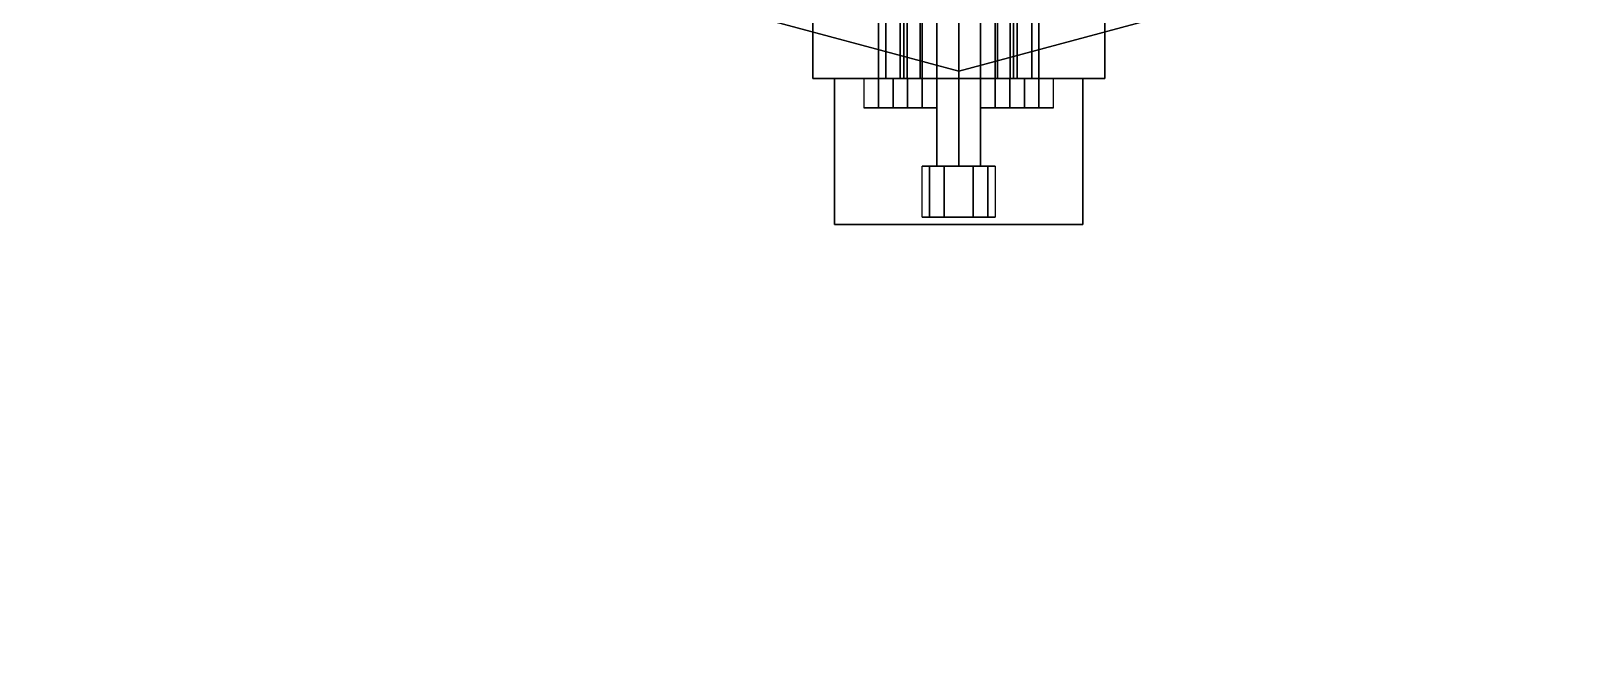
# Model space of a CAD drawing. Header units: millimetres. Extents: x -3.4 to 3.4, y -22.9 to 32.2.
# Drawn here: x -1.271 to 0.858, y 12.445 to 13.315 of the extents above; entities that cross this region are included whole.
import ezdxf

# ---------------------------------------------------------------- set-up
doc = ezdxf.new("R2010")
doc.units = ezdxf.units.MM
for name, color, linetype in [('barrel', 1, 'Continuous'), ('sleeve', 5, 'Continuous'), ('superstructure', 3, 'Continuous')]:
    doc.layers.add(name, color=color, linetype=linetype)

msp = doc.modelspace()

# ---------------------------------------------------------------- linework, layer by layer
for points in [[(3.2, 22.79), (2.7, 12.33, -1.51), (-2.7, 12.33, -1.51), (-3.2, 22.79)], [(-0.31, 13.3431, 2.16), (0, 13.26, 2.16), (0, 13.41, 2.16), (-0.235, 13.473, 2.16)], [(0, 13.26, 2.16), (0.31, 13.3431, 2.16), (0.235, 13.473, 2.16), (0, 13.41, 2.16)], [(-0.31, 13.3431, 2.13), (0, 13.26, 2.13), (0, 13.26, 2.16), (-0.31, 13.3431, 2.16)], [(0, 13.26, 2.13), (0.31, 13.3431, 2.13), (0.31, 13.3431, 2.16), (0, 13.26, 2.16)]]:
    msp.add_3dface(points)
at = {"layer": 'barrel'}
for points in [[(-0.08, 13.75, 3.52), (-0.11, 13.75, 3.49), (-0.11, 13.25, 3.49), (-0.08, 13.25, 3.52)], [(-0.11, 13.75, 3.49), (-0.08, 13.75, 3.46), (-0.08, 13.25, 3.46), (-0.11, 13.25, 3.49)], [(-0.0707, 13.75, 3.3707), (-0.1, 13.75, 3.3), (-0.1, 13.25, 3.3), (-0.0707, 13.25, 3.3707)], [(-0.1, 13.75, 3.3), (-0.0707, 13.75, 3.2293), (-0.0707, 13.25, 3.2293), (-0.1, 13.25, 3.3)], [(-0.05, 13.75, 3.49), (-0.08, 13.75, 3.52), (-0.08, 13.25, 3.52), (-0.05, 13.25, 3.49)], [(-0.08, 13.75, 3.46), (-0.05, 13.75, 3.49), (-0.05, 13.25, 3.49), (-0.08, 13.25, 3.46)], [(0, 13.75, 3.4), (-0.0707, 13.75, 3.3707), (-0.0707, 13.25, 3.3707), (0, 13.25, 3.4)], [(-0.0707, 13.75, 3.2293), (0, 13.75, 3.2), (0, 13.25, 3.2), (-0.0707, 13.25, 3.2293)], [(0.0707, 13.75, 3.3707), (0, 13.75, 3.4), (0, 13.25, 3.4), (0.0707, 13.25, 3.3707)], [(0, 13.75, 3.2), (0.0707, 13.75, 3.2293), (0.0707, 13.25, 3.2293), (0, 13.25, 3.2)], [(0.08, 13.75, 3.52), (0.05, 13.75, 3.49), (0.05, 13.25, 3.49), (0.08, 13.25, 3.52)], [(0.05, 13.75, 3.49), (0.08, 13.75, 3.46), (0.08, 13.25, 3.46), (0.05, 13.25, 3.49)], [(0.1, 13.75, 3.3), (0.0707, 13.75, 3.3707), (0.0707, 13.25, 3.3707), (0.1, 13.25, 3.3)], [(0.0707, 13.75, 3.2293), (0.1, 13.75, 3.3), (0.1, 13.25, 3.3), (0.0707, 13.25, 3.2293)], [(0.11, 13.75, 3.49), (0.08, 13.75, 3.52), (0.08, 13.25, 3.52), (0.11, 13.25, 3.49)], [(0.08, 13.75, 3.46), (0.11, 13.75, 3.49), (0.11, 13.25, 3.49), (0.08, 13.25, 3.46)], [(0, 13.63, 3.14), (-0.03, 13.63, 3.11), (-0.03, 13.13, 3.11), (0, 13.13, 3.14)], [(-0.03, 13.63, 3.11), (0, 13.63, 3.08), (0, 13.13, 3.08), (-0.03, 13.13, 3.11)], [(0.03, 13.63, 3.11), (0, 13.63, 3.14), (0, 13.13, 3.14), (0.03, 13.13, 3.11)], [(0, 13.63, 3.08), (0.03, 13.63, 3.11), (0.03, 13.13, 3.11), (0, 13.13, 3.08)], [(-0.17, 13.25, 3.14), (-0.17, 13.05, 3.14), (-0.17, 13.05, 3.43), (-0.17, 13.25, 3.43)], [(0.17, 13.25, 3.43), (0.17, 13.25, 3.14), (-0.17, 13.25, 3.14), (-0.17, 13.25, 3.43)], [(0.17, 13.25, 3.14), (0.17, 13.05, 3.14), (-0.17, 13.05, 3.14), (-0.17, 13.25, 3.14)], [(-0.17, 13.25, 3.43), (-0.17, 13.05, 3.43), (0.17, 13.05, 3.43), (0.17, 13.25, 3.43)], [(-0.05, 13.25, 3.49), (-0.03, 13.25, 3.43), (-0.13, 13.25, 3.43), (-0.11, 13.25, 3.49)], [(-0.13, 13.25, 3.43), (-0.13, 13.21, 3.43), (-0.11, 13.21, 3.49), (-0.11, 13.25, 3.49)], [(-0.11, 13.21, 3.49), (-0.09, 13.21, 3.52), (-0.09, 13.25, 3.52), (-0.11, 13.25, 3.49)], [(-0.11, 13.25, 3.49), (-0.09, 13.25, 3.52), (-0.07, 13.25, 3.52), (-0.05, 13.25, 3.49)], [(-0.09, 13.25, 3.52), (-0.09, 13.21, 3.52), (-0.07, 13.21, 3.52), (-0.07, 13.25, 3.52)], [(-0.07, 13.25, 3.52), (-0.07, 13.21, 3.52), (-0.05, 13.21, 3.49), (-0.05, 13.25, 3.49)], [(-0.05, 13.21, 3.49), (-0.03, 13.21, 3.43), (-0.03, 13.25, 3.43), (-0.05, 13.25, 3.49)], [(0.03, 13.25, 3.43), (0.03, 13.21, 3.43), (0.05, 13.21, 3.49), (0.05, 13.25, 3.49)], [(0.11, 13.25, 3.49), (0.13, 13.25, 3.43), (0.03, 13.25, 3.43), (0.05, 13.25, 3.49)], [(0.05, 13.21, 3.49), (0.07, 13.21, 3.52), (0.07, 13.25, 3.52), (0.05, 13.25, 3.49)], [(0.05, 13.25, 3.49), (0.07, 13.25, 3.52), (0.09, 13.25, 3.52), (0.11, 13.25, 3.49)], [(0.07, 13.25, 3.52), (0.07, 13.21, 3.52), (0.09, 13.21, 3.52), (0.09, 13.25, 3.52)], [(0.09, 13.25, 3.52), (0.09, 13.21, 3.52), (0.11, 13.21, 3.49), (0.11, 13.25, 3.49)], [(0.11, 13.21, 3.49), (0.13, 13.21, 3.43), (0.13, 13.25, 3.43), (0.11, 13.25, 3.49)], [(0.17, 13.05, 3.43), (0.17, 13.05, 3.14), (0.17, 13.25, 3.14), (0.17, 13.25, 3.43)], [(-0.11, 13.21, 3.49), (-0.13, 13.21, 3.43), (-0.03, 13.21, 3.43), (-0.05, 13.21, 3.49)], [(-0.05, 13.21, 3.49), (-0.07, 13.21, 3.52), (-0.09, 13.21, 3.52), (-0.11, 13.21, 3.49)], [(0.05, 13.21, 3.49), (0.03, 13.21, 3.43), (0.13, 13.21, 3.43), (0.11, 13.21, 3.49)], [(0.11, 13.21, 3.49), (0.09, 13.21, 3.52), (0.07, 13.21, 3.52), (0.05, 13.21, 3.49)], [(0.05, 13.13, 3.14), (0.04, 13.13, 3.07), (-0.04, 13.13, 3.07), (-0.05, 13.13, 3.14)], [(-0.04, 13.13, 3.07), (-0.04, 13.06, 3.07), (-0.05, 13.06, 3.14), (-0.05, 13.13, 3.14)], [(-0.04, 13.06, 3.07), (-0.04, 13.13, 3.07), (-0.02, 13.13, 3.01), (-0.02, 13.06, 3.01)], [(-0.02, 13.13, 3.01), (-0.04, 13.13, 3.07), (0.04, 13.13, 3.07), (0.02, 13.13, 3.01)], [(-0.02, 13.06, 3.01), (-0.02, 13.13, 3.01), (0.02, 13.13, 3.01), (0.02, 13.06, 3.01)], [(0.02, 13.13, 3.01), (0.04, 13.13, 3.07), (0.04, 13.06, 3.07), (0.02, 13.06, 3.01)], [(0.05, 13.06, 3.14), (0.04, 13.06, 3.07), (0.04, 13.13, 3.07), (0.05, 13.13, 3.14)], [(-0.05, 13.06, 3.14), (-0.04, 13.06, 3.07), (0.04, 13.06, 3.07), (0.05, 13.06, 3.14)], [(0.02, 13.06, 3.01), (0.04, 13.06, 3.07), (-0.04, 13.06, 3.07), (-0.02, 13.06, 3.01)], [(-0.17, 13.05, 3.43), (-0.17, 13.05, 3.14), (0.17, 13.05, 3.14), (0.17, 13.05, 3.43)]]:
    msp.add_3dface(points, dxfattribs=at)
at = {"layer": 'sleeve'}
for points in [[(-0.2, 14.1, 3.18), (-0.2, 13.25, 3.18), (-0.2, 13.67, 3.42), (-0.2, 14.1, 3.42)], [(0.2, 14.1, 3.18), (0.2, 13.25, 3.18), (-0.2, 13.25, 3.18), (-0.2, 14.1, 3.18)], [(0.2, 13.67, 3.42), (0.2, 13.25, 3.18), (0.2, 14.1, 3.18), (0.2, 14.1, 3.42)], [(-0.2, 13.67, 3.42), (-0.2, 13.25, 3.18), (-0.2, 13.25, 3.58), (-0.2, 13.67, 3.58)], [(-0.2, 13.67, 3.58), (-0.2, 13.25, 3.58), (0.2, 13.25, 3.58), (0.2, 13.67, 3.58)], [(0.2, 13.25, 3.58), (0.2, 13.25, 3.18), (0.2, 13.67, 3.42), (0.2, 13.67, 3.58)], [(-0.053, 13.62, 3.163), (-0.075, 13.62, 3.11), (-0.075, 13.25, 3.11), (-0.053, 13.25, 3.163)], [(-0.075, 13.62, 3.11), (-0.053, 13.62, 3.057), (-0.053, 13.25, 3.057), (-0.075, 13.25, 3.11)], [(0, 13.62, 3.185), (-0.053, 13.62, 3.163), (-0.053, 13.25, 3.163), (0, 13.25, 3.185)], [(-0.053, 13.62, 3.057), (0, 13.62, 3.035), (0, 13.25, 3.035), (-0.053, 13.25, 3.057)], [(0.053, 13.62, 3.163), (0, 13.62, 3.185), (0, 13.25, 3.185), (0.053, 13.25, 3.163)], [(0, 13.62, 3.035), (0.053, 13.62, 3.057), (0.053, 13.25, 3.057), (0, 13.25, 3.035)], [(0.075, 13.62, 3.11), (0.053, 13.62, 3.163), (0.053, 13.25, 3.163), (0.075, 13.25, 3.11)], [(0.053, 13.62, 3.057), (0.075, 13.62, 3.11), (0.075, 13.25, 3.11), (0.053, 13.25, 3.057)], [(-0.2, 13.25, 3.58), (-0.2, 13.25, 3.18), (0.2, 13.25, 3.18), (0.2, 13.25, 3.58)], [(0, 13.25, 3.185), (-0.053, 13.25, 3.163), (-0.075, 13.25, 3.11), (0.053, 13.25, 3.163)], [(0.053, 13.25, 3.163), (-0.075, 13.25, 3.11), (-0.053, 13.25, 3.057), (0.075, 13.25, 3.11)], [(0.075, 13.25, 3.11), (-0.053, 13.25, 3.057), (0, 13.25, 3.035), (0.053, 13.25, 3.057)]]:
    msp.add_3dface(points, dxfattribs=at)
at = {"layer": 'superstructure'}
msp.add_3dface([(2.11, 10.5, 2.13), (2.11, 14.95, 2.13), (-2.11, 14.95, 2.13), (-2.11, 10.5, 2.13)], dxfattribs=at)

doc.saveas('drawing.dxf')
